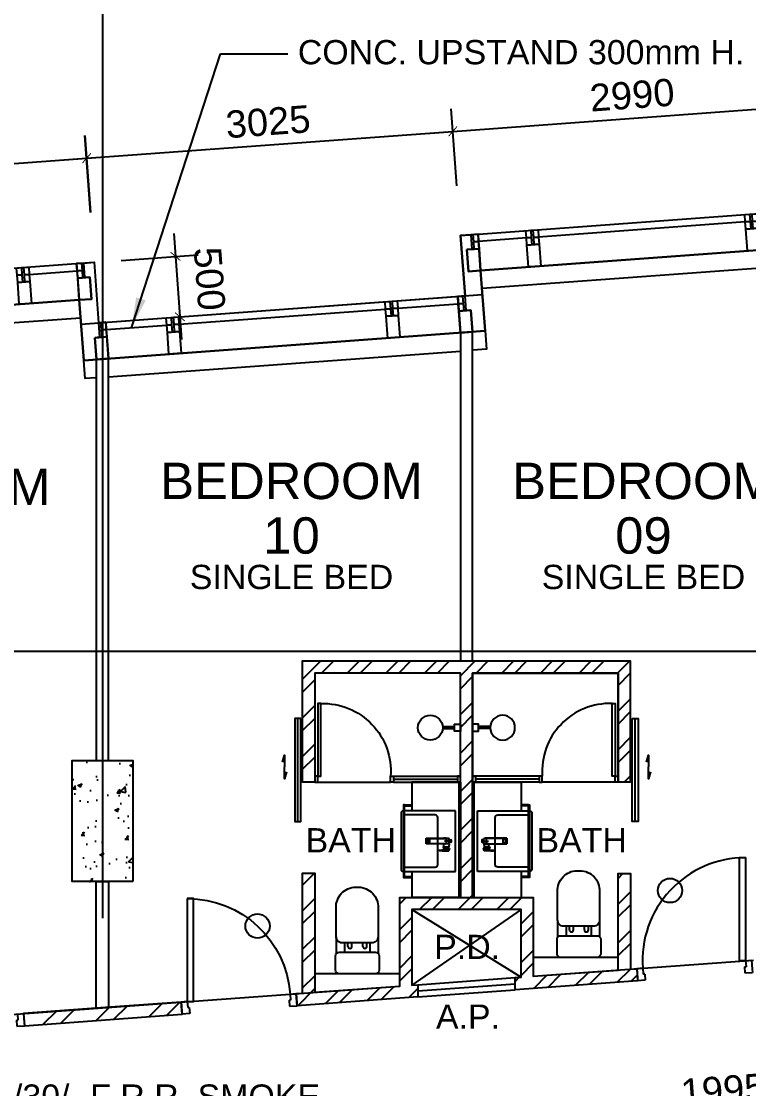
# Model space of a CAD drawing. Header units: millimetres. Extents: x -1214 to 72065, y 7230 to 56310.
# Drawn here: x 27332 to 33325, y 31843 to 40643 of the extents above; entities that cross this region are included whole.
import ezdxf
from ezdxf.enums import TextEntityAlignment as Align

# ---------------------------------------------------------------- set-up
doc = ezdxf.new("R2010")
doc.units = ezdxf.units.MM
doc.header["$MEASUREMENT"] = 0
doc.linetypes.add('CENTERX2', pattern=[101.6, 63.5, -12.7, 12.7, -12.7])
doc.layers.get('0').update_dxf_attribs({"color": 8})
doc.layers.get('Defpoints').update_dxf_attribs({"color": 8})
for name, color, linetype in [('arrow', 8, 'Continuous'), ('Default', 8, 'Continuous'), ('Door', 8, 'Continuous'), ('Dry Wall', 8, 'Continuous'), ('FSD', 8, 'Continuous'), ('GBP A.P.', 8, 'Continuous'), ('GBP Dim', 8, 'Continuous'), ('GBP Text 200', 8, 'Continuous'), ('GBP Text GBP 250', 8, 'Continuous'), ('grid', 8, 'CENTERX2'), ('hatch', 8, 'Continuous'), ('Kerb', 8, 'Continuous'), ('LP-Furn built-in', 8, 'Continuous'), ('LP-Furn built-in 2', 8, 'Continuous'), ('LP-Sanitary', 8, 'Continuous'), ('LP-WC', 8, 'Continuous'), ('PD', 8, 'Continuous'), ('PD DOOR', 8, 'Continuous'), ('TEXT', 8, 'Continuous'), ('TEXT Ref', 8, 'Continuous'), ('WALL-NEW', 8, 'Continuous'), ('WALL-STRUCTURE', 8, 'Continuous'), ('WINDOW', 8, 'Continuous'), ('WINDOW-MULLION', 8, 'Continuous'), ('zzz-room mix', 8, 'Continuous')]:
    doc.layers.add(name, color=color, linetype=linetype)
doc.layers.add('LP-Nonplot', color=8, linetype='Continuous', plot=False)
doc.styles.add('BH', font='arial.ttf')
doc.dimstyles.new('200 GBP', dxfattribs={"dimscale": 1.5, "dimtxt": 150, "dimasz": 50, "dimexe": 125, "dimexo": 50, "dimgap": 50, "dimtad": 1, "dimdec": 0, "dimzin": 0, "dimdsep": 46, "dimtxsty": 'BH', "dimblk": 'ARCHTICK', "dimcen": 0.09, "dimdle": 125, "dimclrd": 9, "dimclre": 9, "dimclrt": 1, "dimadec": 0, "dimazin": 0, "dimtfac": 1, "dimtdec": 0, "dimtix": 1, "dimtmove": 2, "dimatfit": 3, "dimldrblk": 'ARCHTICK', "dimfxl": 300, "dimfxlon": 1, "dimtolj": 1, "dimtzin": 0, "dimarcsym": 0})
doc.dimstyles.get("Standard").update_dxf_attribs({"dimtxt": 0.18, "dimasz": 0.18, "dimexe": 0.18, "dimexo": 0.0625, "dimgap": 0.09, "dimtad": 0, "dimtih": 1, "dimtoh": 1, "dimdec": 4, "dimzin": 0, "dimdsep": 46, "dimtxsty": 'Standard', "dimcen": 0.09, "dimadec": 0, "dimazin": 0, "dimtfac": 1, "dimtdec": 4, "dimtofl": 0, "dimtmove": 0, "dimatfit": 3, "dimfxl": 1, "dimtolj": 1, "dimtzin": 0, "dimarcsym": 0})

# ---------------------------------------------------------------- blocks, each defined once
blk = doc.blocks.new('A$C65CE4B9A')
at = {"layer": 'grid', "ltscale": 200}
for p, q in [((-41000, 10500), (-41000, -20450)), ((-66500, 0), (0, 0))]:
    blk.add_line(p, q, dxfattribs=at)
blk = doc.blocks.new('DR1CR2')
at = {"layer": 'Door'}
for p, q in [((-50, 0), (-50, -50)), ((-50, 0), (0, 0)), ((0, 0), (0, -75)), ((-62.5, -50), (-50, -50)), ((-62.5, -50), (-62.5, -100)), ((0, -75), (0, -100)), ((-62.5, -100), (0, -100))]:
    blk.add_line(p, q, dxfattribs=at)
blk = doc.blocks.new('pln_toilet')
for p, q in [((-170.1, -306.5), (-170.1, -171.6)), ((175.5, -306.5), (175.5, -165.2)), ((-78.2, -226.9), (-78.2, -256.5)), ((-45, -226.9), (-45, -256.5)), ((44.7, -226.9), (44.7, -256.5)), ((77.9, -226.9), (77.9, -256.5))]:
    blk.add_line(p, q)
for points in [[(180, -30), (180, -149.3, -0.414214), (150, -179.3), (-150, -179.3, -0.414214), (-180, -149.3), (-180, -30, -0.414214), (-150, 0), (150, 0, -0.414214)], [(175.5, -306.5), (175.5, -545.1, -0.424695), (14, -715.1), (-7.8, -715.1, -0.423698), (-170.1, -545.1), (-170.1, -306.5, -0.414214), (-120.1, -256.5), (125.5, -256.5, -0.414214)]]:
    blk.add_lwpolyline(points, format="xyb", close=True)
for points in [[(-101.9, -256.5), (-101.9, -179.3)], [(102.9, -179.3), (102.9, -256.5)]]:
    blk.add_lwpolyline(points)
for centre in [(-61.6, -226.9), (61.3, -226.9)]:
    blk.add_arc(centre, 16.6, 0, 180)
blk = doc.blocks.new('SEANNOT_GROUP2')
at = {"layer": 'Default'}
blk.add_line((81.5, 351.1), (81.5, 317.9), dxfattribs=at)
blk = doc.blocks.new('SEANNOT_GROUP3')
at = {"layer": 'Default'}
blk.add_line((99.8, 335.2), (63.8, 335.2), dxfattribs=at)
blk = doc.blocks.new('ghtfdgd')
at = {"layer": 'LP-Sanitary'}
for p, q in [((79214.2, -115039.6), (79218.2, -114994.6)), ((79215.7, -115019.1), (79215.7, -115005.6)), ((79215.7, -115005.6), (79217.2, -115005.6)), ((79220.2, -114994.6), (79217.1, -115027.9)), ((79220.2, -114994.6), (79218.2, -114994.6)), ((79218.9, -115183.4), (79220.2, -114994.6)), ((79261.1, -114994.6), (79220.2, -114994.6)), ((79230.7, -114993.6), (79230.7, -114979.6)), ((79231.2, -114979.1), (79250.2, -114979.1)), ((79250.2, -114994.1), (79231.2, -114994.1)), ((79238.9, -114994.1), (79238.9, -114994.6)), ((79242.4, -114994.6), (79242.4, -114994.1)), ((79250.7, -114979.6), (79250.7, -114993.6)), ((79263.2, -114994.6), (79261.1, -114994.6)), ((79261.1, -114994.6), (79262.4, -115183.4)), ((79264.2, -115027.9), (79261.1, -114994.6)), ((79263.2, -114994.6), (79288.7, -114996.6)), ((79263.2, -114994.6), (79267.1, -115039.6)), ((79288.7, -115037.7), (79288.7, -114996.6)), ((79290.7, -115009.4), (79290.7, -115000.9)), ((79290.7, -115009.6), (79290.7, -115009.4)), ((79290.7, -115010.3), (79290.7, -115009.6)), ((79290.7, -115044.4), (79290.7, -115010.3)), ((79290.9, -115010.4), (79310.4, -115018.6)), ((79290.9, -115010.4), (79290.9, -115044.5)), ((79310.7, -115017.8), (79291, -115009.5)), ((79291, -115009.5), (79291, -115009.5)), ((79291, -115009.5), (79291, -115009.5)), ((79310.4, -115018.6), (79310.5, -115018.7)), ((79310.5, -115018.7), (79310.5, -115027.4)), ((79310.7, -115017.8), (79314.8, -115009.2)), ((79315.2, -115010.7), (79313.6, -115020.4)), ((79315.2, -115010.7), (79317.3, -115050.4)), ((79318, -115050.2), (79316, -115010.5)), ((79317.3, -115002.9), (79318.9, -114997.5)), ((79319.4, -115044.7), (79317.3, -115002.9)), ((79318.7, -114997.4), (79318.9, -114997.5)), ((79319.3, -114997.6), (79318.9, -114997.4)), ((79318.9, -114997.5), (79319.4, -114997.7)), ((79319.4, -114997.7), (79319.4, -115044.7)), ((79319.8, -115045.3), (79319.8, -114998.3)), ((79217.1, -115027.9), (79214.2, -115039.6)), ((79217.1, -115039.6), (79214.2, -115039.6)), ((79217.5, -115184.4), (79217.1, -115027.9)), ((79264.2, -115027.9), (79263.8, -115184.4)), ((79264.2, -115027.9), (79267.1, -115039.6)), ((79267.1, -115039.6), (79264.2, -115039.6)), ((79288.7, -115037.7), (79267.1, -115039.6)), ((79290.7, -115044.7), (79290.7, -115044.4)), ((79290.9, -115044.5), (79310.4, -115036.3)), ((79291, -115044.9), (79310.7, -115036.6)), ((79310.4, -115036.3), (79310.5, -115036.2)), ((79310.5, -115036.2), (79310.5, -115027.4)), ((79313.5, -115028.9), (79313.5, -115020.8)), ((79313.5, -115020.8), (79317.3, -115050.9)), ((79313.5, -115028.9), (79313.5, -115036.9)), ((79313.5, -115036.9), (79317.3, -115075.5)), ((79313.5, -115037), (79317.3, -115075.5)), ((79313.6, -115020.5), (79313.6, -115020.4)), ((79317.3, -115050.5), (79313.6, -115020.5)), ((79317.3, -115050.4), (79317.3, -115050.5)), ((79317.3, -115051.4), (79317.3, -115063.3)), ((79317.3, -115075.1), (79317.3, -115063.3)), ((79317.7, -115051.6), (79318.9, -115052.3)), ((79317.7, -115063.5), (79317.7, -115051.6)), ((79317.7, -115063.5), (79317.7, -115075.4)), ((79317.7, -115075.4), (79318.9, -115074.8)), ((79319.4, -115051), (79318, -115050.2)), ((79318, -115076), (79319.3, -115075.3)), ((79318.9, -115074.8), (79318.9, -115052.3)), ((79319.4, -115044.7), (79319.4, -115051)), ((79319.8, -115051.6), (79319.8, -115045.3)), ((79319.8, -115051.9), (79319.8, -115051.6)), ((79319.8, -115051.9), (79319.8, -115074.4)), ((79319.8, -115074.4), (79319.8, -115074.6)), ((79218.9, -115183.4), (79217.5, -115184.4)), ((79217.5, -115184.4), (79263.8, -115184.4)), ((79262.4, -115183.4), (79218.9, -115183.4)), ((79225, -115154.8), (79225, -115173.1)), ((79255.3, -115153.8), (79226, -115153.8)), ((79255.3, -115154), (79226, -115154)), ((79226, -115174.1), (79255.3, -115174.1)), ((79256.3, -115173.1), (79256.3, -115154.8)), ((79262.4, -115183.4), (79263.8, -115184.4))]:
    blk.add_line(p, q, dxfattribs=at)
for centre, radius, start, end in [((79240.7, -115019.1), 25, 180, 185.74251), ((79231.2, -114979.6), 0.5, 90, 180), ((79231.2, -114993.6), 0.5, 180, 270), ((79250.2, -114979.6), 0.5, 0, 90), ((79250.2, -114993.6), 0.5, 270, 0), ((79280.3, -115017.1), 20, 56.8024, 65.16541), ((79290.9, -115000.9), 0.2, 127.85265, 180), ((79511, -115282.7), 357.7, 125.84981, 127.98251), ((79530.3, -115308.3), 389.7, 125.92638, 127.88363), ((79234, -109870), 5139.5, 270.63577, 270.89969), ((79227.2, -108854.2), 6155.7, 270.59451, 270.81562), ((79288.3, -115009.7), 2.67, 3.1953, 9.33669), ((79301.7, -114992.9), 0.28, 69.68638, 135.20106), ((79319.7, -114996.5), 23.1, 247.12521, 247.49949), ((79314, -115009.4), 0.822, 12.82151, 37.37855), ((79314.7, -115011.5), 2.53, 77.49723, 90.78809), ((79315.1, -115009.5), 0.509, 38.0096, 78.40522), ((84763.2, -116562.2), 5664.7, 164.02206, 164.08854), ((79313.8, -115010.5), 2.18, 358.67427, 36.2852), ((79318.5, -114997.9), 0.689, 55.95421, 80.13248), ((79319, -114998.3), 0.8, 0.00654, 61.47672), ((79280.3, -115017.1), 20, 294.83459, 301.61275), ((79290.9, -115044.7), 0.2, 180.01397, 293.04704), ((79339.3, -115104.4), 73.6, 112.75714, 112.87481), ((79312.3, -115020.9), 1.23, 6.09456, 11.51592), ((79308.7, -115037.4), 4.84, 5.24499, 7.19277), ((79310.7, -115037.3), 2.83, 5.64545, 8.81471), ((79317.8, -115050.7), 0.54, 62.22165, 149.68726), ((79305.3, -115051.3), 11.9, 359.62289, 2.1624), ((79313.2, -115075.2), 4.12, 356.11976, 1.38136), ((79317.8, -115075.5), 0.494, 177.69922, 295.85307), ((79318.6, -115075.3), 0.938, 181.08912, 220.22046), ((79315.7, -115050), 2.38, 342.31294, 353.97204), ((79317.3, -115050.2), 0.738, 359.2113, 2.9985), ((79319, -115074.6), 0.786, 294.19625, 0.49169), ((79319.1, -115051.6), 0.688, 1.5121, 63.73401)]:
    blk.add_arc(centre, radius, start, end, dxfattribs=at)
for centre, major_axis, ratio, start_param, end_param in [((79290.9, -115000.9), (0.2, 0), 0.870233, 1.308042, 3.141593), ((79290.9, -115009.4), (0.2, 0), 0.870251, 1.333095, 3.141593), ((79290.9, -115010.3), (0.2, 0), 0.5, 3.141593, 4.712389), ((79290.9, -115000.9), (0.123, -0.158), 0.834595, 2.099205, 3.141593), ((79290.9, -115000.9), (0.123, -0.158), 0.834595, 3.141593, 3.165459), ((79290.9, -115010), (0.077, 0.836), 0.04975, 4.217846, 5.325586), ((79301.6, -114992.9), (0.117, -0.162), 0.844851, 2.109561, 3.167674), ((79310.4, -115018.2), (-0.311, -0.737), 0.21898, 1.092037, 2.210933), ((79310.5, -115018.3), (-0.309, -0.738), 0.217421, 1.09135, 2.210755), ((79315.1, -115009.6), (0.173, 0.708), 0.018166, 0.444134, 0.918054), ((79315.3, -115009.6), (0.412, 0.321), 0.549065, 0.513637, 1.195391), ((79315.7, -115010.9), (-0.499, -0.026), 0.868619, 4.118709, 5.82428), ((79316.8, -115003.6), (0.961, -0.275), 0.902908, 1.271288, 1.565184), ((79318.4, -114998), (-0.211, -0.772), 0.117484, 2.694436, 3.141054), ((79318.5, -114998.1), (-0.382, -0.703), 0.237912, 2.705017, 3.14394), ((79319, -114998.3), (-0.382, -0.703), 0.237912, 2.705017, 3.141091), ((79319, -114998.3), (-0.8, 0), 0.876594, 3.141494, 4.164132), ((79290.9, -115044.4), (0.2, 0), 0.5, 3.141593, 4.712389), ((79290.9, -115044.1), (-0.077, 0.836), 0.04975, 2.065339, 3.17308), ((79310.4, -115035.9), (-0.311, 0.737), 0.21898, 2.049556, 3.141593), ((79310.5, -115035.8), (-0.309, 0.738), 0.217421, 2.050243, 3.169648), ((79310.4, -115035.9), (-0.311, 0.737), 0.21898, 3.141593, 3.168451), ((79314.3, -115020.6), (-0.782, -0.167), 0.921627, 5.682069, 6.099643), ((79314.3, -115020.8), (-0.794, -0.099), 0.898005, 5.760928, 6.175764), ((79314.3, -115036.7), (0.793, 0.106), 0.789486, 3.026004, 3.133916), ((79314.3, -115036.9), (0.796, 0.077), 0.827125, 3.057559, 3.141593), ((79317.8, -115050.6), (-0.5, -0.016), 0.857677, 4.139605, 5.842177), ((79317.8, -115050.9), (-0.5, -0.02), 0.273668, 4.356492, 6.23412), ((79317.8, -115063.3), (-0.5, 0), 0.5, 0.054498, 1.448623), ((79317.8, -115075.5), (-0.494, 0.079), 0.969108, 0.192451, 2.070079), ((79319, -115045.3), (-0.8, 0), 0.876594, 3.141494, 4.164132), ((79226, -115154.8), (-1, 0), 0.992546, 4.712389, 6.283185), ((79226, -115154.9), (1, 0), 0.890286, 1.570796, 3.141593), ((79226, -115173.1), (1, 0), 0.992546, 3.141593, 4.712389), ((79255.3, -115154.8), (-1, 0), 0.992546, 3.141593, 4.712389), ((79255.3, -115154.9), (1, 0), 0.890286, 0, 1.570796), ((79255.3, -115173.1), (1, 0), 0.992546, 4.712389, 6.283185)]:
    blk.add_ellipse(centre, major_axis=major_axis, ratio=ratio, start_param=start_param, end_param=end_param, dxfattribs=at)
for points, knots in [([(79291, -115009.5), (79291, -115009.5), (79290.9, -115009.5), (79290.8, -115009.6), (79290.7, -115009.6), (79290.7, -115009.6)], [0, 0, 0, 0, 0.5, 0.5, 1, 1, 1, 1]), ([(79291, -115000.7), (79291, -115000.8), (79291, -115000.8), (79291, -115000.9), (79291, -115001.2), (79291, -115001.4), (79291, -115001.7), (79291, -115002.7), (79291, -115003.8), (79291, -115004.8), (79291, -115006.3), (79291, -115007.8), (79291, -115009.2)], [0, 0, 0, 0, 0.02306, 0.02306, 0.02306, 0.115301, 0.115301, 0.115301, 0.484264, 0.484264, 0.484264, 1, 1, 1, 1]), ([(79301.6, -114992.7), (79301.9, -114992.8), (79302.2, -114992.9), (79302.5, -114993), (79305, -114993.6), (79307.5, -114994.3), (79310.1, -114995), (79312.9, -114995.8), (79315.8, -114996.6), (79318.7, -114997.4)], [0, 0, 0, 0, 0.051688, 0.051688, 0.051688, 0.494848, 0.494848, 0.494848, 1, 1, 1, 1]), ([(79310.5, -115018.7), (79310.9, -115018.8), (79311.2, -115019), (79311.9, -115019.4), (79312.2, -115019.7), (79312.8, -115020.1), (79313, -115020.3), (79313.4, -115020.5), (79313.5, -115020.5), (79313.5, -115020.7)], [0, 0, 0, 0, 0.25, 0.25, 0.5, 0.5, 0.75, 0.75, 1, 1, 1, 1]), ([(79313.6, -115020.4), (79313.5, -115020.2), (79313.5, -115020), (79313.3, -115019.6), (79313.2, -115019.3), (79312.7, -115018.8), (79312.3, -115018.6), (79311.6, -115018.2), (79311.2, -115018), (79310.8, -115017.9)], [0, 0, 0, 0, 0.25, 0.25, 0.5, 0.5, 0.75, 0.75, 1, 1, 1, 1]), ([(79314.8, -115009.2), (79314.8, -115009.2), (79314.9, -115009.2), (79314.9, -115009.2), (79315, -115009.2), (79315, -115009.2), (79315.1, -115009.2), (79315.2, -115009.2)], [0, 0, 0, 0, 0.25, 0.25, 0.5, 0.5, 1, 1, 1, 1]), ([(79317.1, -115002.7), (79317, -115003), (79316.9, -115003.3), (79316.8, -115003.6), (79316.5, -115004.7), (79316.2, -115005.8), (79315.9, -115006.9), (79315.7, -115007.6), (79315.4, -115008.3), (79315.2, -115009)], [0, 0, 0, 0, 0.131954, 0.131954, 0.131954, 0.659772, 0.659772, 0.659772, 1, 1, 1, 1]), ([(79315.2, -115009.2), (79315.2, -115009.2), (79315.2, -115009.2), (79315.2, -115009.2), (79315.2, -115009.2), (79315.2, -115009.2)], [0, 0, 0, 0, 0.5, 0.5, 1, 1, 1, 1]), ([(79315.2, -115009.2), (79315.3, -115009.3), (79315.3, -115009.4), (79315.3, -115009.5), (79315.3, -115009.6), (79315.3, -115009.8), (79315.3, -115009.8), (79315.3, -115009.9), (79315.3, -115010), (79315.2, -115010.2), (79315.2, -115010.3), (79315.2, -115010.5), (79315.2, -115010.6), (79315.2, -115010.7)], [0, 0, 0, 0, 0.125, 0.125, 0.25, 0.25, 0.375, 0.375, 0.5, 0.5, 0.75, 0.75, 1, 1, 1, 1]), ([(79318.7, -114997.4), (79318.6, -114997.5), (79318.6, -114997.7), (79318.5, -114997.9), (79318.2, -114999), (79317.9, -115000.1), (79317.5, -115001.2), (79317.4, -115001.7), (79317.2, -115002.2), (79317.1, -115002.7)], [0, 0, 0, 0, 0.095324, 0.095324, 0.095324, 0.707603, 0.707603, 0.707603, 1, 1, 1, 1]), ([(79310.5, -115036.2), (79310.9, -115036.1), (79311.2, -115035.9), (79311.9, -115035.6), (79312.2, -115035.5), (79312.8, -115035.6), (79313, -115035.7), (79313.4, -115036.2), (79313.5, -115036.5), (79313.5, -115036.8)], [0, 0, 0, 0, 0.25, 0.25, 0.5, 0.5, 0.75, 0.75, 1, 1, 1, 1]), ([(79310.8, -115036.5), (79311, -115036.5), (79311.3, -115036.3), (79311.8, -115036.2), (79312.2, -115036.1), (79312.5, -115036), (79312.8, -115036), (79313, -115036), (79313.1, -115036.1), (79313.2, -115036.2), (79313.4, -115036.3), (79313.5, -115036.6), (79313.5, -115036.7), (79313.5, -115036.8)], [0, 0, 0, 0, 0.124812, 0.2213171, 0.3092796, 0.3899271, 0.4711589, 0.5451559, 0.6166529, 0.6889172, 0.7974179, 0.8896188, 0.9816515, 0.9816515, 0.9816515, 0.9816515]), ([(79317.3, -115050.5), (79317.3, -115050.5), (79317.3, -115050.5), (79317.3, -115050.6), (79317.3, -115050.6), (79317.3, -115050.7), (79317.3, -115050.8), (79317.3, -115050.9)], [0, 0, 0, 0, 0.25, 0.25, 0.5, 0.5, 1, 1, 1, 1]), ([(79317.3, -115051.4), (79317.3, -115051.5), (79317.3, -115051.5), (79317.5, -115051.6), (79317.6, -115051.6), (79317.7, -115051.6)], [0, 0, 0, 0, 0.5, 0.5, 1, 1, 1, 1]), ([(79317.3, -115075.1), (79317.3, -115075.2), (79317.3, -115075.2), (79317.5, -115075.3), (79317.6, -115075.3), (79317.7, -115075.4)], [0, 0, 0, 0, 0.5, 0.5, 1, 1, 1, 1]), ([(79317.7, -115051.6), (79317.7, -115051.6), (79317.7, -115051.5), (79317.8, -115051.4), (79317.8, -115051.3), (79317.8, -115051.1), (79317.8, -115051), (79317.9, -115050.9), (79317.9, -115050.8), (79317.9, -115050.7)], [0, 0, 0, 0, 0.25, 0.25, 0.5, 0.5, 0.75, 0.75, 1, 1, 1, 1]), ([(79319.4, -115051), (79319.4, -115051), (79319.4, -115051), (79319.4, -115051), (79319.4, -115051), (79319.4, -115051), (79319.4, -115051), (79319.4, -115051.1), (79319.4, -115051.1), (79319.4, -115051.2), (79319.4, -115051.2), (79319.3, -115051.3), (79319.3, -115051.3), (79319.3, -115051.4), (79319.3, -115051.5), (79319.2, -115051.6), (79319.2, -115051.6), (79319.1, -115051.7), (79319.1, -115051.8), (79319, -115051.9), (79319, -115052), (79318.9, -115052.1), (79318.9, -115052.1), (79318.9, -115052.2), (79318.9, -115052.3), (79318.9, -115052.3), (79318.9, -115052.3), (79318.9, -115052.3), (79318.9, -115052.3), (79318.9, -115052.3), (79318.9, -115052.3)], [0, 0, 0, 0, 0.000034, 0.000034, 0.000034, 0.03445, 0.03445, 0.03445, 0.175251, 0.175251, 0.175251, 0.317196, 0.317196, 0.317196, 0.479622, 0.479622, 0.479622, 0.662074, 0.662074, 0.662074, 0.829132, 0.829132, 0.829132, 0.958486, 0.958486, 0.958486, 0.999966, 0.999966, 0.999966, 1, 1, 1, 1]), ([(79319.8, -115051.9), (79319.8, -115052), (79319.7, -115052), (79319.7, -115052.1), (79319.6, -115052.2), (79319.4, -115052.3), (79319.3, -115052.3), (79319.1, -115052.3), (79319, -115052.3), (79318.9, -115052.3)], [0, 0, 0, 0, 0.25, 0.25, 0.5, 0.5, 0.75, 0.75, 1, 1, 1, 1]), ([(79319.8, -115074.4), (79319.8, -115074.5), (79319.7, -115074.5), (79319.7, -115074.6), (79319.6, -115074.7), (79319.4, -115074.8), (79319.3, -115074.8), (79319.1, -115074.8), (79319, -115074.8), (79318.9, -115074.8)], [0, 0, 0, 0, 0.25, 0.25, 0.5, 0.5, 0.75, 0.75, 1, 1, 1, 1]), ([(79319.3, -115075.3), (79319.3, -115075.3), (79319.3, -115075.3), (79319.2, -115075.3), (79319.2, -115075.3), (79319.1, -115075.3), (79319.1, -115075.2), (79319, -115075.2), (79319, -115075.1), (79318.9, -115075.1), (79318.9, -115075), (79318.9, -115074.9), (79318.9, -115074.9), (79318.9, -115074.9), (79318.9, -115074.8), (79318.9, -115074.8), (79318.9, -115074.8), (79318.9, -115074.8), (79318.9, -115074.8)], [0.3296223, 0.3296223, 0.3296223, 0.3296223, 0.4796217, 0.4796217, 0.4796217, 0.6620737, 0.6620737, 0.6620737, 0.829132, 0.829132, 0.829132, 0.9584856, 0.9584856, 0.9584856, 0.9999655, 0.9999655, 0.9999655, 1, 1, 1, 1])]:
    blk.add_open_spline(points, degree=3, knots=knots, dxfattribs=at)
for points, degree in [([(79301.8, -114992.7), (79301.7, -114992.6), (79301.7, -114992.7), (79301.6, -114992.7)], 3), ([(79318.6, -114997.3), (79316.3, -114996.6), (79310.7, -114995.1), (79301.8, -114992.7)], 3), ([(79313.5, -115028.9), (79313.5, -115028.4), (79313.4, -115028), (79312.3, -115027.4), (79311.4, -115027.4), (79310.5, -115027.4)], 5), ([(79317.9, -115075.9), (79317.9, -115076), (79318, -115076), (79318, -115075.9)], 3)]:
    blk.add_open_spline(points, degree=degree, dxfattribs=at)
at = {"layer": 'LP-Nonplot'}
for name in ['SEANNOT_GROUP3', 'SEANNOT_GROUP2']:
    blk.add_blockref(name, (79159.1, -115352.3), dxfattribs=at)
blk = doc.blocks.new('SINK')
at = {"layer": 'LP-Sanitary'}
blk.add_line((-74936.8, -44774), (-75436.8, -44774), dxfattribs=at)
blk.add_lwpolyline([(-75436.8, -44774), (-75436.8, -45203.2, 0.414214), (-75416.8, -45223.2), (-74956.8, -45223.2, 0.414214), (-74936.8, -45203.2), (-74936.8, -44774)], format="xyb", dxfattribs=at)
blk.add_lwpolyline([(-75401.8, -44941.1), (-75401.8, -45183.3, 0.414117), (-75381.8, -45203.2), (-74991.8, -45203.2, 0.41431), (-74971.8, -45183.2), (-74971.8, -44941.1, 0.414117), (-74991.8, -44921.1), (-75381.8, -44921.1, 0.41431)], format="xyb", close=True, dxfattribs=at)
at = {"layer": 'LP-Furn built-in'}
blk.add_blockref('ghtfdgd', (-154427.4, 70168.1), dxfattribs=at)
blk = doc.blocks.new('pln_sink 1100x380')
at = {"ltscale": 1000}
for p, q in [((0, 0), (400, 0)), ((400, 0), (400, -235)), ((459.9, -184.9), (400, -184.9)), ((459.9, -194.9), (400, -194.9)), ((400, -735), (400, -950)), ((459.9, -776.6), (400, -776.6)), ((459.9, -786.6), (400, -786.6)), ((0, -950), (400, -950))]:
    blk.add_line(p, q, dxfattribs=at)
for points in [[(10, -950), (10, 0), (0, 0), (0, -950), (10, -950)], [(10, 0), (10, -950), (0, -950), (0, 0), (10, 0)]]:
    blk.add_lwpolyline(points, dxfattribs=at)
at = {"ltscale": 200}
blk.add_lwpolyline([(459.9, -184.9), (468.4, -184.9), (468.4, -786.6), (459.9, -786.6)], close=True, dxfattribs=at)
at = {"layer": 'LP-Furn built-in', "extrusion": (0, 0, -1), "zscale": -1, "rotation": 270}
blk.add_blockref('SINK', (44734, -75671.8), dxfattribs=at)
blk = doc.blocks.new('pln_shower head')
at = {"ltscale": 100}
for points in [[(101, 9.1), (200, 9.1)], [(101, -5.9), (200, -5.9)]]:
    blk.add_lwpolyline(points, dxfattribs=at)
at = {"ltscale": 0.5}
blk.add_lwpolyline([(248, 30.1), (248, -29.9), (200, -29.9), (200, 30.1)], close=True, dxfattribs=at)
at = {"ltscale": 100}
blk.add_circle((0, 0), 101.9, dxfattribs=at)
blk = doc.blocks.new('_ArchTick')
at = {"color": 0, "const_width": 0.1}
blk.add_lwpolyline([(0.5, 0.5), (-0.5, -0.5)], dxfattribs=at)
blk = doc.blocks.new('*D31')
at = {"layer": 'Defpoints', "color": 0, "transparency": 16777216}
for p in [(27870.4, 39515.1), (27944.3, 38507.1), (24962.6, 38288.4)]:
    blk.add_point(p, dxfattribs=at)
at = {"layer": 'GBP Dim', "color": 9, "lineweight": -2, "transparency": 16777216}
for p, q in [((27903.3, 39066.3), (27856.7, 39702.1)), ((24701.7, 39282.8), (28057.4, 39528.9)), ((24921.6, 38847.7), (24874.9, 39483.5))]:
    blk.add_line(p, q, dxfattribs=at)
at = {"layer": 'GBP Dim', "color": 9, "lineweight": -2, "transparency": 16777216, "xscale": 75, "yscale": 75, "zscale": 75}
for p, rotation in [((27870.4, 39515.1), 4.194182783226491), ((24888.7, 39296.5), 184.1941827832265)]:
    blk.add_blockref('_ArchTick', p, dxfattribs=dict(at, rotation=rotation))
at = {"layer": 'GBP Dim', "transparency": 16777216, "insert": (26365.6, 39595.2), "char_height": 225, "attachment_point": 5, "rotation": 4.19418, "style": 'BH'}
blk.add_mtext('\\A1;2990', dxfattribs=at)
blk = doc.blocks.new('*D32')
at = {"layer": 'Defpoints', "color": 0, "transparency": 16777216}
for p in [(30887.5, 39736.4), (30961.4, 38728.3), (27944.5, 38507.1)]:
    blk.add_point(p, dxfattribs=at)
at = {"layer": 'GBP Dim', "color": 9, "lineweight": -2, "transparency": 16777216}
for p, q in [((30920.4, 39287.6), (30873.8, 39923.4)), ((27683.6, 39501.4), (31074.5, 39750.1)), ((27903.5, 39066.4), (27856.8, 39702.1))]:
    blk.add_line(p, q, dxfattribs=at)
at = {"layer": 'GBP Dim', "color": 9, "lineweight": -2, "transparency": 16777216, "xscale": 75, "yscale": 75, "zscale": 75}
for p, rotation in [((30887.5, 39736.4), 4.194182783226491), ((27870.6, 39515.1), 184.1941827832265)]:
    blk.add_blockref('_ArchTick', p, dxfattribs=dict(at, rotation=rotation))
at = {"layer": 'GBP Dim', "transparency": 16777216, "insert": (29365.1, 39815.2), "char_height": 225, "attachment_point": 5, "rotation": 4.19418, "style": 'BH'}
blk.add_mtext('\\A1;3025', dxfattribs=at)
blk = doc.blocks.new('*D33')
at = {"layer": 'Defpoints', "color": 0, "transparency": 16777216}
for p in [(33869.6, 39955.1), (33943.5, 38947), (30961.6, 38728.4)]:
    blk.add_point(p, dxfattribs=at)
at = {"layer": 'GBP Dim', "color": 9, "lineweight": -2, "transparency": 16777216}
for p, q in [((33902.5, 39506.3), (33855.8, 40142.1)), ((30700.7, 39722.7), (34056.6, 39968.8)), ((30920.6, 39287.6), (30873.9, 39923.4))]:
    blk.add_line(p, q, dxfattribs=at)
at = {"layer": 'GBP Dim', "color": 9, "lineweight": -2, "transparency": 16777216, "xscale": 75, "yscale": 75, "zscale": 75}
for p, rotation in [((33869.6, 39955.1), 4.194182783226491), ((30887.7, 39736.4), 184.1941827832265)]:
    blk.add_blockref('_ArchTick', p, dxfattribs=dict(at, rotation=rotation))
at = {"layer": 'GBP Dim', "transparency": 16777216, "insert": (32364.7, 40035.1), "char_height": 225, "attachment_point": 5, "rotation": 4.19418, "style": 'BH'}
blk.add_mtext('\\A1;2990', dxfattribs=at)
blk = doc.blocks.new('*D93')
at = {"layer": 'Defpoints', "color": 0, "transparency": 16777216}
for p in [(27892.1, 38653.8), (28638.8, 38207.2), (27928.7, 38155.1)]:
    blk.add_point(p, dxfattribs=at)
at = {"layer": 'GBP Dim', "color": 9, "lineweight": -2, "transparency": 16777216}
for p, q in [((28588.5, 38892.9), (28652.5, 38020.2)), ((28153.4, 38672.9), (28789.2, 38719.6)), ((28190, 38174.3), (28825.8, 38220.9))]:
    blk.add_line(p, q, dxfattribs=at)
at = {"layer": 'GBP Dim', "color": 9, "lineweight": -2, "transparency": 16777216, "xscale": 75, "yscale": 75, "zscale": 75}
for p, rotation in [((28602.2, 38705.9), 94.19418278468532), ((28638.8, 38207.2), 274.1941827846853)]:
    blk.add_blockref('_ArchTick', p, dxfattribs=dict(at, rotation=rotation))
at = {"layer": 'GBP Dim', "transparency": 16777216, "insert": (28883, 38520.4), "char_height": 225, "attachment_point": 5, "rotation": 274.19418, "style": 'BH'}
blk.add_mtext('\\A1;500', dxfattribs=at)
blk = doc.blocks.new('*D97')
at = {"layer": 'Defpoints', "color": 0, "transparency": 16777216}
for p in [(43166.2, 32379.8), (43200, 31919.8), (23298.3, 30460.3)]:
    blk.add_point(p, dxfattribs=at)
at = {"layer": 'GBP Dim', "color": 9, "lineweight": -2, "transparency": 16777216}
for p, q in [((43194.5, 31994.6), (43155.3, 32529.4)), ((23115, 30909.4), (43315.8, 32390.8)), ((23292.8, 30535.1), (23253.6, 31070))]:
    blk.add_line(p, q, dxfattribs=at)
at = {"layer": 'GBP Dim', "color": 9, "lineweight": -2, "transparency": 16777216, "xscale": 75, "yscale": 75, "zscale": 75}
for p, rotation in [((43166.2, 32379.8), 4.194182783227751), ((23264.6, 30920.4), 184.1941827832277)]:
    blk.add_blockref('_ArchTick', p, dxfattribs=dict(at, rotation=rotation))
at = {"layer": 'GBP Dim', "transparency": 16777216, "insert": (33201.5, 31839.5), "char_height": 225, "attachment_point": 5, "rotation": 4.19418, "style": 'BH'}
blk.add_mtext('\\A1;19955', dxfattribs=at)
blk = doc.blocks.new('*D202')
at = {"layer": 'Defpoints', "color": 0, "transparency": 16777216}
for p in [(28000, 42791.4), (28000, 37860.3), (25000, 37640.3)]:
    blk.add_point(p, dxfattribs=at)
at = {"layer": 'GBP Dim', "color": 9, "lineweight": -2, "transparency": 16777216}
for p, q in [((25000, 42341.4), (25000, 42978.9)), ((28000, 42341.4), (28000, 42978.9)), ((24812.5, 42791.4), (28187.5, 42791.4))]:
    blk.add_line(p, q, dxfattribs=at)
at = {"layer": 'GBP Dim', "color": 9, "lineweight": -2, "transparency": 16777216, "xscale": 75, "yscale": 75, "zscale": 75, "rotation": 180}
blk.add_blockref('_ArchTick', (25000, 42791.4), dxfattribs=at)
at = {"layer": 'GBP Dim', "color": 9, "lineweight": -2, "transparency": 16777216, "xscale": 75, "yscale": 75, "zscale": 75}
blk.add_blockref('_ArchTick', (28000, 42791.4), dxfattribs=at)
at = {"layer": 'GBP Dim', "transparency": 16777216, "insert": (26500, 42981.4), "char_height": 225, "attachment_point": 5, "style": 'BH'}
blk.add_mtext('\\A1;3000', dxfattribs=at)
blk = doc.blocks.new('*D203')
at = {"layer": 'Defpoints', "color": 0, "transparency": 16777216}
for p in [(30999.6, 42791.4), (30999.6, 38080.3), (28000, 37860.3)]:
    blk.add_point(p, dxfattribs=at)
at = {"layer": 'GBP Dim', "color": 9, "lineweight": -2, "transparency": 16777216}
for p, q in [((28000, 42341.4), (28000, 42978.9)), ((30999.6, 42341.4), (30999.6, 42978.9)), ((27812.5, 42791.4), (31187.1, 42791.4))]:
    blk.add_line(p, q, dxfattribs=at)
at = {"layer": 'GBP Dim', "color": 9, "lineweight": -2, "transparency": 16777216, "xscale": 75, "yscale": 75, "zscale": 75, "rotation": 180}
blk.add_blockref('_ArchTick', (28000, 42791.4), dxfattribs=at)
at = {"layer": 'GBP Dim', "color": 9, "lineweight": -2, "transparency": 16777216, "xscale": 75, "yscale": 75, "zscale": 75}
blk.add_blockref('_ArchTick', (30999.6, 42791.4), dxfattribs=at)
at = {"layer": 'GBP Dim', "transparency": 16777216, "insert": (29499.8, 42981.4), "char_height": 225, "attachment_point": 5, "style": 'BH'}
blk.add_mtext('\\A1;3000', dxfattribs=at)
blk = doc.blocks.new('*D204')
at = {"layer": 'Defpoints', "color": 0, "transparency": 16777216}
for p in [(34000, 42791.4), (34000, 38300.3), (30999.6, 38080.3)]:
    blk.add_point(p, dxfattribs=at)
at = {"layer": 'GBP Dim', "color": 9, "lineweight": -2, "transparency": 16777216}
for p, q in [((30999.6, 42341.4), (30999.6, 42978.9)), ((34000, 42341.4), (34000, 42978.9)), ((30812.1, 42791.4), (34187.5, 42791.4))]:
    blk.add_line(p, q, dxfattribs=at)
at = {"layer": 'GBP Dim', "color": 9, "lineweight": -2, "transparency": 16777216, "xscale": 75, "yscale": 75, "zscale": 75, "rotation": 180}
blk.add_blockref('_ArchTick', (30999.6, 42791.4), dxfattribs=at)
at = {"layer": 'GBP Dim', "color": 9, "lineweight": -2, "transparency": 16777216, "xscale": 75, "yscale": 75, "zscale": 75}
blk.add_blockref('_ArchTick', (34000, 42791.4), dxfattribs=at)
at = {"layer": 'GBP Dim', "transparency": 16777216, "insert": (32499.8, 42981.4), "char_height": 225, "attachment_point": 5, "style": 'BH'}
blk.add_mtext('\\A1;3000', dxfattribs=at)
blk = doc.blocks.new('CURTAIN WALL')
at = {"layer": 'WINDOW-MULLION', "ltscale": 100}
blk.add_line((-10, 300), (10, 300), dxfattribs=at)
for points in [[(-50, 300), (-10, 300), (-10, 240), (-50, 240), (-50, 300)], [(10, 300), (50, 300), (50, 240), (10, 240), (10, 300)], [(-50, 240), (-10, 240), (-10, 180), (-50, 180), (-50, 240)], [(10, 240), (50, 240), (50, 180), (10, 180), (10, 240)]]:
    blk.add_lwpolyline(points, dxfattribs=at)
at = {"layer": 'WINDOW-MULLION'}
blk.add_lwpolyline([(-50, 180), (50, 180), (50, 0), (-50, 0)], close=True, dxfattribs=at)
blk = doc.blocks.new('A$C2EC83355')
at = {"ltscale": 100}
blk.add_line((-60, 180), (-40, 180), dxfattribs=at)
for points in [[(-40, 300), (-100, 300), (-100, 0), (0, 0), (0, 180), (-40, 180), (-40, 300)], [(-100, 300), (-60, 300), (-60, 240), (-100, 240), (-100, 300)], [(-100, 240), (-60, 240), (-60, 180), (-100, 180), (-100, 240)]]:
    blk.add_lwpolyline(points, dxfattribs=at)
blk.add_lwpolyline([(-100, 180), (0, 180), (0, 0), (-100, 0)], close=True)
blk = doc.blocks.new('A$C05020688')
at = {"ltscale": 100}
blk.add_line((-60, 180), (-40, 180), dxfattribs=at)
for points in [[(-100, 180), (-100, 0), (0, 0), (0, 300), (-60, 300), (-60, 180), (-100, 180)], [(-40, 300), (0, 300), (0, 240), (-40, 240), (-40, 300)], [(-40, 240), (0, 240), (0, 180), (-40, 180), (-40, 240)]]:
    blk.add_lwpolyline(points, dxfattribs=at)
blk.add_lwpolyline([(-100, 180), (0, 180), (0, 0), (-100, 0)], close=True)

msp = doc.modelspace()

# ---------------------------------------------------------------- hatches: boundary and pattern name
at = {"layer": 'hatch'}
h = msp.add_hatch(dxfattribs=at)
h.set_pattern_fill('ANSI32', color=256, scale=600, style=0)
h.set_pattern_definition([(45, (321972.65, -85797.18), (-159.09903, 159.09903), []), (45, (322078.72, -85797.18), (-159.09903, 159.09903), [])])
edge = h.paths.add_edge_path()
edge.add_line((29650, 32630.6), (29650, 33619.6))
edge.add_line((29650, 33619.6), (29750, 33619.6))
edge.add_line((29750, 33619.6), (29750, 32637.9))
edge.add_line((29750, 32637.9), (30450, 32689.3))
edge.add_line((30450, 32689.3), (30450, 33419.6))
edge.add_line((30450, 33419.6), (30950, 33419.6))
edge.add_line((30950, 33419.6), (30950, 35269.6))
edge.add_line((30950, 35269.6), (29750, 35269.6))
edge.add_line((29750, 35269.6), (29750, 34369.6))
edge.add_line((29750, 34369.6), (29650, 34369.6))
edge.add_line((29650, 34369.6), (29650, 35369.6))
edge.add_line((29650, 35369.6), (32350, 35369.6))
edge.add_line((32350, 35369.6), (32350, 34369.6))
edge.add_line((32350, 34369.6), (32250, 34369.6))
edge.add_line((32250, 34369.6), (32250, 35269.6))
edge.add_line((32250, 35269.6), (31050, 35269.6))
edge.add_line((31050, 35269.6), (31050, 33419.6))
edge.add_line((31050, 33419.6), (31550, 33419.6))
edge.add_line((31550, 33419.6), (31550, 32769.9))
edge.add_line((31550, 32769.9), (32250.3, 32821.3))
edge.add_line((32250.3, 32821.3), (32250.3, 33616))
edge.add_line((32250.3, 33616), (32350.3, 33616))
edge.add_line((32350.3, 33616), (32350.3, 32828.6))
edge.add_line((32350.3, 32828.6), (32402.5, 32832.5))
edge.add_line((32402.5, 32832.5), (32409.9, 32732.7))
edge.add_line((32409.9, 32732.7), (31400.1, 32658.7))
edge.add_line((31400.1, 32658.7), (31400.1, 32758.9))
edge.add_line((31400.1, 32758.9), (31450, 32762.6))
edge.add_line((31450, 32762.6), (31450, 33319.6))
edge.add_line((31450, 33319.6), (30550, 33319.6))
edge.add_line((30550, 33319.6), (30550, 32696.5))
edge.add_line((30550, 32696.5), (30599.9, 32700.3))
edge.add_line((30599.9, 32700.3), (30599.9, 32600))
edge.add_line((30599.9, 32600), (29604.8, 32527))
edge.add_line((29604.8, 32527), (29597.5, 32626.7))
edge.add_line((29597.5, 32626.7), (29650, 32630.6))
h = msp.add_hatch(dxfattribs=at)
h.set_pattern_fill('AR-CONC', color=256, scale=2, style=0)
h.set_pattern_definition([(50, (-576161.28, 762350.3), (364.36934, -31.87817), [38.1, -419.1]), (355, (-576161.28, 762350.3), (-70.48565, 382.11329), [30.48, -335.28]), (100.451, (-576130.9, 762347.65), (293.885, 350.23338), [32.38, -356.18]), (46.1842, (-576161.3, 762451.9), (542.15808, -84.08466), [57.15, -628.65]), (96.6356, (-576116.1, 762444.9), (474.80847, 494.8511), [48.57, -534.27]), (351.184, (-576161.3, 762451.9), (474.8092, 494.85024), [45.72, -502.92]), (21, (-576110.48, 762426.5), (303.22976, -204.53104), [38.1, -419.1]), (326, (-576110.48, 762426.5), (123.60406, 368.37593), [30.48, -335.28]), (71.4514, (-576085.2, 762409.46), (426.83298, 163.84572), [32.38, -356.18]), (37.5, (-576161.28, 762350.3), (6.177207, 169.110078), [0, -331.216, 0, -340.36, 0, -336.55]), (7.5, (-576161.28, 762350.3), (133.639325, 200.36115), [0, -194.056, 0, -323.596, 0, -128.27]), (327.5, (-576274.56, 762350.3), (271.18119, -11.457488), [0, -127, 0, -396.24, 0, -525.78]), (317.5, (-576325.36, 762350.3), (296.25836, 50.85298), [0, -165.1, 0, -263.144, 0, -373.38])])
h.paths.add_polyline_path([(28250, 33550), (27750, 33550), (27750, 34550), (28250, 34550)])
h = msp.add_hatch(dxfattribs=at)
h.set_pattern_fill('ANSI32', color=256, scale=30, style=0)
h.set_pattern_definition([(45, (27950, 32406.2), (-202.056, 202.056), []), (45, (28084.7, 32406.2), (-202.056, 202.056), [])])
edge = h.paths.add_edge_path()
edge.add_line((28000, 33550), (28000, 32409.3))
edge.add_line((28000, 32409.3), (28657.3, 32457.5))
edge.add_line((28657.3, 32457.5), (28650, 32557.3))
edge.add_line((28650, 32557.3), (28050, 32513.3))
edge.add_line((28050, 32513.3), (28050, 32511.4))
edge.add_line((28050, 32511.4), (28000, 32511.4))
edge = h.paths.add_edge_path()
edge.add_line((28000, 32507.8), (27950, 32507.8))
edge.add_line((27950, 32507.8), (27950, 32505.9))
edge.add_line((27950, 32505.9), (27350, 32461.9))
edge.add_line((27350, 32461.9), (27357.3, 32362.2))
edge.add_line((27357.3, 32362.2), (28000, 32409.3))
edge.add_line((28000, 32409.3), (28000, 33550))

# ---------------------------------------------------------------- linework, layer by layer
at = {"layer": 'Door'}
for points in [[(33300.1, 33748.3, 0.43582), (32452.4, 32836.1)], [(28699.9, 33410.9, -0.392932), (29547.6, 32623.1)]]:
    msp.add_lwpolyline(points, format="xyb", dxfattribs=at)
for points in [[(33300.1, 33748.3), (33300.1, 32898.3), (33250.1, 32898.3), (33250.1, 33748.3), (33300.1, 33748.3)], [(28699.9, 33410.9), (28699.9, 32560.9), (28749.9, 32560.9), (28749.9, 33410.9), (28699.9, 33410.9)]]:
    msp.add_lwpolyline(points, dxfattribs=at)
at = {"layer": 'Dry Wall'}
for points in [[(31050, 35369.5), (31050, 38083), (30950, 38075.6), (30950, 35369.5), (31050, 35369.5)], [(28050, 34550), (28050, 37863.1), (27950, 37855.7), (27950, 34550)]]:
    msp.add_lwpolyline(points, dxfattribs=at)
msp.add_lwpolyline([(28050, 32513.3), (27950, 32505.9), (27950, 33550), (28050, 33550)], close=True, dxfattribs=at)
at = {"layer": 'FSD'}
for centre in [(32677.5, 33476.9), (29278.5, 33183.6)]:
    msp.add_circle(centre, 100, dxfattribs=at)
at = {"layer": 'Kerb'}
for p, q in [((33820.8, 38637.2), (31128, 38439.7)), ((27820.8, 38197.2), (25128, 37999.7))]:
    msp.add_line(p, q, dxfattribs=at)
for points in [[(31153.6, 38090.6), (31164.6, 37941), (31053.6, 37932.9)], [(27950, 37705.3), (27857.4, 37698.5), (27846.4, 37848.1)], [(28050, 37712.7), (30949.6, 37925.3)]]:
    msp.add_lwpolyline(points, dxfattribs=at)
at = {"layer": 'LP-Furn built-in 2'}
for points in [[(29634.9, 34894.6), (29584.9, 34894.6), (29584.9, 34044.6), (29634.9, 34044.6)], [(32365.1, 34894.6), (32415.1, 34894.6), (32415.1, 34044.6), (32365.1, 34044.6)]]:
    msp.add_lwpolyline(points, close=True, dxfattribs=at)
for points in [[(29609.9, 34044.6), (29609.9, 34894.6)], [(32390.1, 34044.6), (32390.1, 34894.6)], [(29482.8, 34535.4), (29500, 34593), (29500, 34495.7)], [(32482.8, 34535.4), (32500, 34593), (32500, 34495.7)], [(29517.2, 34456), (29500, 34398.4), (29500, 34495.7)], [(32517.2, 34456), (32500, 34398.4), (32500, 34495.7)]]:
    msp.add_lwpolyline(points, dxfattribs=at)
at = {"layer": 'LP-Sanitary'}
for points in [[(30950, 34369.6), (30950, 35269.6), (29750, 35269.6), (29750, 34419.6)], [(30950, 34419.6), (30950, 35269.6)], [(31050, 34419.6), (31050, 35269.6)], [(31050, 34369.6), (31050, 35269.6), (32250, 35269.6), (32250, 34369.6)], [(30400, 34419.6), (30950, 34419.6), (30950, 34419.6)], [(30950, 34419.6), (30925, 34419.6), (30925, 34369.6), (30950, 34369.6), (30950, 34419.6)], [(31600, 34419.6), (31050, 34419.6), (31050, 34419.6)], [(31050, 34419.6), (31075, 34419.6), (31075, 34369.6), (31050, 34369.6), (31050, 34419.6)], [(29775, 34369.6), (30375, 34369.6)], [(30400, 34369.6), (30950, 34369.6), (30950, 34394.6)], [(30400, 34394.6), (30925, 34394.6)], [(31600, 34369.6), (31050, 34369.6), (31050, 34394.6)], [(31600, 34394.6), (31075, 34394.6)], [(32275, 34369.6), (31625, 34369.6)]]:
    msp.add_lwpolyline(points, dxfattribs=at)
for points in [[(29800, 35019.6), (29775, 35019.6), (29775, 34419.6), (29800, 34419.6)], [(32200, 35019.6), (32225, 35019.6), (32225, 34419.6), (32200, 34419.6)], [(29775, 34419.6), (29750, 34419.6), (29750, 34369.6), (29775, 34369.6)], [(30375, 34419.6), (30400, 34419.6), (30400, 34369.6), (30375, 34369.6)], [(31625, 34419.6), (31600, 34419.6), (31600, 34369.6), (31625, 34369.6)], [(32225, 34419.6), (32250, 34419.6), (32250, 34369.6), (32225, 34369.6)]]:
    msp.add_lwpolyline(points, close=True, dxfattribs=at)
for points in [[(29800, 35019.1, -0.444386), (30375, 34419.6)], [(32200, 35019.1, 0.444386), (31625, 34419.6)]]:
    msp.add_lwpolyline(points, format="xyb", dxfattribs=at)
at = {"layer": 'LP-WC'}
for points in [[(32250, 32925.1), (31550, 32925.1)], [(30452.5, 32789.4), (29750, 32789.4)]]:
    msp.add_lwpolyline(points, dxfattribs=at)
at = {"layer": 'PD', "ltscale": 20}
for points in [[(30550, 33319.6), (31450, 32762.6)], [(31450, 33319.6), (30550, 32696.6)]]:
    msp.add_lwpolyline(points, dxfattribs=at)
at = {"layer": 'PD'}
for points in [[(30599.9, 32700.3), (31400.1, 32758.9)], [(30599.9, 32600), (31400.1, 32658.7)]]:
    msp.add_lwpolyline(points, dxfattribs=at)
at = {"layer": 'PD DOOR'}
msp.add_lwpolyline([(30599.9, 32650.1), (31400.1, 32708.8)], dxfattribs=at)
at = {"layer": 'WALL-NEW'}
for points in [[(29650, 32630.6), (29650, 33619.6), (29750, 33619.6), (29750, 32637.9), (30450, 32689.3), (30450, 33419.6), (30950, 33419.6), (30950, 35269.6), (29750, 35269.6), (29750, 34369.6), (29650, 34369.6), (29650, 35369.6), (32350, 35369.6), (32350, 34369.6), (32250, 34369.6), (32250, 35269.6), (31050, 35269.6), (31050, 33419.6), (31550, 33419.6), (31550, 32769.9), (32250.3, 32821.3), (32250.3, 33616), (32350.3, 33616), (32350.3, 32828.6), (32402.5, 32832.5), (32409.9, 32732.7), (31400.1, 32658.7), (31400.1, 32758.9), (31450, 32762.6), (31450, 33319.6), (30550, 33319.6), (30550, 32696.5), (30599.9, 32700.3), (30599.9, 32600), (29604.8, 32527), (29597.5, 32626.7), (29650, 32630.6)], [(27950, 32505.9), (27950, 32505.9), (27350, 32461.9), (27357.3, 32362.2), (28657.3, 32457.5), (28650, 32557.3), (27950, 32505.9), (27950, 32505.9)]]:
    msp.add_lwpolyline(points, dxfattribs=at)
at = {"layer": 'WALL-STRUCTURE'}
msp.add_lwpolyline([(28250, 33550), (27750, 33550), (27750, 34550), (28250, 34550)], close=True, dxfattribs=at)
at = {"layer": 'WINDOW'}
for p, q in [((33297.6, 38989.8), (31594.1, 38864.9)), ((31494.4, 38857.6), (31099.5, 38828.6)), ((27397.4, 38557.1), (27792.3, 38586)), ((30433.9, 38278.5), (30932.6, 38315)), ((28630.7, 38146.2), (30334.2, 38271.1)), ((28032.3, 38102.3), (28531, 38138.9))]:
    msp.add_line(p, q, dxfattribs=at)
for points in [[(19027.9, 37502.3), (24988.2, 37939.3), (24951.6, 38438), (27931.5, 38656.5), (27968.1, 38157.8), (30988, 38379.3), (30951.5, 38878), (33931.5, 39096.4), (33968.1, 38597.8), (42988, 39259.3), (42951.5, 39757.9), (45931.5, 39976.4), (45968.1, 39477.7), (48931.5, 39695), (48968.1, 39196.4), (52027.9, 39420.7)], [(19049.9, 37203.1), (25153.6, 37650.7), (25117, 38149.3), (27809.8, 38346.8), (27846.4, 37848.1), (31153.6, 38090.6), (31117, 38589.3), (33809.8, 38786.7), (33846.4, 38288.1), (43153.6, 38970.6), (43117, 39469.3), (45809.8, 39666.7), (45846.4, 39168), (48813.2, 39385.5), (48849.8, 38886.9), (52049.9, 39121.6)], [(27824.5, 38147.3), (28005.7, 38160.6), (31131.6, 38389.9)]]:
    msp.add_lwpolyline(points, dxfattribs=at)
at = {"layer": 'WINDOW-MULLION'}
for points in [[(31035.3, 38884), (30951.6, 38877.9), (30988.2, 38379.3)], [(27847.8, 38650.3), (27931.4, 38656.5), (27967.9, 38157.8)]]:
    msp.add_lwpolyline(points, dxfattribs=at)
at = {"layer": 'zzz-room mix'}
msp.add_lwpolyline([(33809.8, 38786.7), (31117, 38589.3), (31153.6, 38090.6), (27846.4, 37848.1), (27809.8, 38346.8), (25117, 38149.3), (25153.6, 37650.8), (18900.2, 37192.1), (18900.2, 34650), (19250, 34650), (19250, 33350), (18850, 33350), (18850, 32046.2), (20400, 32046.2), (20400, 31952.3), (24450, 32249.3), (24450, 32979.6), (25550, 32979.6), (25550, 32329.9), (30450, 32689.3), (30450, 33419.6), (31550, 33419.6), (31550, 32769.9), (33365, 32903.1)], dxfattribs=at)

# ---------------------------------------------------------------- block references
at = {"layer": 'Door', "extrusion": (0, 0, -1), "zscale": -1, "rotation": 355.8058458772707}
msp.add_blockref('DR1CR2', (-32402.5, 32832.5), dxfattribs=at)
at = {"layer": 'Door', "rotation": 4.194154122729267}
for p in [(33350, 32901.9), (27350, 32461.9)]:
    msp.add_blockref('DR1CR2', p, dxfattribs=at)
at = {"layer": 'Door', "xscale": -1, "rotation": 4.194211425665273}
msp.add_blockref('DR1CR2', (28650, 32557.3), dxfattribs=at)
at = {"layer": 'Door', "extrusion": (0, 0, -1), "xscale": -1, "zscale": -1, "rotation": 355.8057885743348}
msp.add_blockref('DR1CR2', (-29597.5, 32626.7), dxfattribs=at)
at = {"layer": 'LP-Sanitary'}
for name, p in [('pln_shower head', (30702, 34819.5)), ('pln_sink 1100x380', (31050, 34369.6))]:
    msp.add_blockref(name, p, dxfattribs=at)
at = {"layer": 'LP-Sanitary', "xscale": -1}
for name, p in [('pln_shower head', (31298, 34819.5)), ('pln_sink 1100x380', (30950, 34369.6))]:
    msp.add_blockref(name, p, dxfattribs=at)
at = {"layer": 'LP-Sanitary', "rotation": 180}
for p in [(31926.3, 32925.1), (30101.3, 32789.4)]:
    msp.add_blockref('pln_toilet', p, dxfattribs=at)
at = {"layer": 'TEXT Ref'}
msp.add_blockref('A$C65CE4B9A', (69000, 35450), dxfattribs=at)
at = {"layer": 'WINDOW-MULLION'}
for name, p, rotation in [('CURTAIN WALL', (33365, 38754.1), 4.194182774196719), ('CURTAIN WALL', (31561.8, 38621.9), 4.194182774196719), ('A$C05020688', (31117, 38589.2), 4.194182783392806), ('A$C2EC83355', (27909.6, 38354.1), 4.194182783392806), ('CURTAIN WALL', (27365.1, 38314.1), 4.194182774196719), ('A$C2EC83355', (31050, 38083), 4.194182783392806), ('CURTAIN WALL', (30401.6, 38035.5), 4.194182774196719), ('CURTAIN WALL', (28598.4, 37903.1), 4.194182774196719), ('A$C05020688', (28049.9, 37863.1), 4.194182783392806)]:
    msp.add_blockref(name, p, dxfattribs=dict(at, rotation=rotation))

# ---------------------------------------------------------------- texts
at = {"layer": 'GBP A.P.', "style": 'BH'}
msp.add_text('A.P.', height=200, rotation=0.00004, dxfattribs=at).set_placement((31012.6, 32336.9), align=Align.CENTER)
at = {"layer": 'GBP Text 200', "style": 'BH'}
for s, p in [('CONC. UPSTAND 300mm H. ', (29610.5, 40289.4)), ('-/30/- F.R.R. SMOKE', (27170.1, 31677.8))]:
    msp.add_text(s, height=200, dxfattribs=at).set_placement(p)
for s, p in [('SINGLE BED', (29558.6, 35962.4)), ('SINGLE BED', (32458.6, 35962.4)), ('BATH', (30046.8, 33791.2)), ('BATH', (31949.4, 33791.2))]:
    msp.add_text(s, height=200, dxfattribs=at).set_placement(p, align=Align.CENTER)
at = {"layer": 'GBP Text GBP 250', "style": 'BH'}
for s, p in [('BEDROOM', (29558.6, 36704.3)), ('BEDROOM', (32458.6, 36704.3)), ('BEDROOM', (26489.7, 36654.3)), ('10', (29558.6, 36254.3)), ('09', (32458.6, 36254.3))]:
    msp.add_text(s, height=300, dxfattribs=at).set_placement(p, align=Align.CENTER)
at = {"layer": 'TEXT', "style": 'BH'}
msp.add_text('P.D.', height=200, rotation=0.00004, dxfattribs=at).set_placement((31005.8, 32911.9), align=Align.CENTER)

# ---------------------------------------------------------------- dimensions: what is measured, and where the dimension line sits
at = {"layer": 'GBP Dim'}
for base, p1, p2, picture, middle in [((28000, 42791.4), (25000, 37640.3), (28000, 37860.3), '*D202', (26500, 42981.4)), ((30999.6, 42791.4), (28000, 37860.3), (30999.6, 38080.3), '*D203', (29499.8, 42981.4)), ((34000, 42791.4), (30999.6, 38080.3), (34000, 38300.3), '*D204', (32499.8, 42981.4))]:
    dim = msp.add_linear_dim(base=base, p1=p1, p2=p2, dimstyle='200 GBP', override={"dimclrt": 256, "dimfxl": 300, "dimfxlon": 1}, dxfattribs=at)
    dim.commit()
    dim.dimension.update_dxf_attribs({"geometry": picture, "text_midpoint": middle})
for base, p1, p2, picture, middle in [((33869.6, 39955.1), (30961.6, 38728.4), (33943.5, 38947), '*D33', (32364.7, 40035.1)), ((30887.5, 39736.4), (27944.5, 38507.1), (30961.4, 38728.3), '*D32', (29365.1, 39815.2)), ((27870.4, 39515.1), (24962.6, 38288.4), (27944.3, 38507.1), '*D31', (26365.6, 39595.2))]:
    dim = msp.add_linear_dim(base=base, p1=p1, p2=p2, angle=4.19418, dimstyle='200 GBP', override={"dimclrt": 256}, dxfattribs=at)
    dim.commit()
    dim.dimension.update_dxf_attribs({"geometry": picture, "text_midpoint": middle})
dim = msp.add_linear_dim(base=(28638.8, 38207.2), p1=(27892.1, 38653.8), p2=(27928.7, 38155.1), angle=274.19418, dimstyle='200 GBP', override={"dimclrt": 256}, dxfattribs=at)
dim.commit()
dim.dimension.update_dxf_attribs({"geometry": '*D93', "text_midpoint": (28883, 38520.4), "dimtype": 161})
dim = msp.add_aligned_dim(p1=(23298.3, 30460.3), p2=(43200, 31919.8), distance=461.3, dimstyle='200 GBP', override={"dimexe": 100, "dimdle": 100, "dimclrt": 256}, dxfattribs=at)
dim.commit()
dim.dimension.update_dxf_attribs({"geometry": '*D97', "text_midpoint": (33201.5, 31839.5)})

# ---------------------------------------------------------------- leaders
at = {"layer": 'arrow'}
msp.add_leader([(28240.2, 38117.5), (28973.8, 40376.8), (29526.8, 40376.8)], dimstyle='Standard', override={"dimscale": 2, "dimtxt": 200, "dimasz": 125, "dimexe": 166.67, "dimexo": 100, "dimgap": 100, "dimtih": 0, "dimtoh": 0, "dimdec": 0, "dimrnd": 5.001, "dimtxsty": 'BH', "dimdle": 166.666667, "dimclrd": 9, "dimclre": 9, "dimclrt": 1, "dimtdec": 0, "dimtix": 1, "dimtofl": 1, "dimtmove": 2, "dimfxl": 50}, dxfattribs=at)
at = {"layer": 'GBP Text 200'}
msp.add_leader([(23792.5, 37791.4), (25519.6, 41227.7), (30594.4, 41227.7)], dimstyle='Standard', override={"dimscale": 2, "dimtxt": 200, "dimasz": 125, "dimexe": 166.67, "dimexo": 100, "dimgap": 100, "dimtih": 0, "dimtoh": 0, "dimdec": 0, "dimrnd": 5.001, "dimtxsty": 'BH', "dimdle": 166.666667, "dimclrd": 9, "dimclre": 9, "dimclrt": 1, "dimtdec": 0, "dimtix": 1, "dimtofl": 1, "dimtmove": 2, "dimfxl": 50}, dxfattribs=at)

doc.saveas('drawing.dxf')
